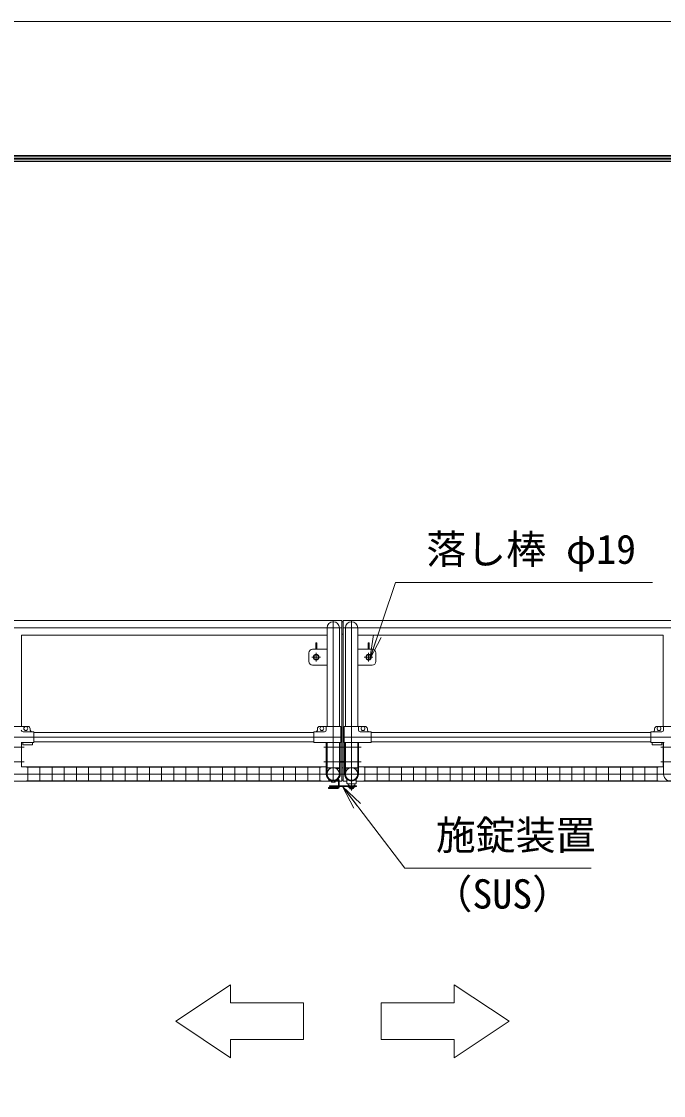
# Model space of a CAD drawing. Units: millimetres, scale not verified. Extents: x -10500 to 10500, y -7425 to 7425.
# Drawn here: x -3449 to -812, y 3013 to 7425 of the extents above; entities that cross this region are included whole.
import ezdxf
from ezdxf.enums import TextEntityAlignment as Align

# ---------------------------------------------------------------- set-up
doc = ezdxf.new("R2010")
doc.units = ezdxf.units.MM
doc.header["$LTSCALE"] = 50
doc.linetypes.add('USER1', pattern=[50.8, 31.75, -6.35, 6.35, -6.35])
for name, color, linetype, lineweight in [('0-0_D-STR-DIM', 7, 'Continuous', 9), ('0-1_0', 7, 'Continuous', 9), ('0-2_D-STR1', 1, 'Continuous', 18), ('0-3_D-BMK', 2, 'USER1', 13), ('0-4_D-STR3', 3, 'Continuous', 13), ('0-5_D-STR2', 7, 'Continuous', 9), ('0-9_D-STR-TXT', 7, 'Continuous', 9), ('0-B_D-TTL', 7, 'Continuous', 9)]:
    doc.layers.add(name, color=color, linetype=linetype, lineweight=lineweight)
doc.styles.add('ＭＳ ゴシック', font='')
doc.styles.get('ＭＳ ゴシック').set_extended_font_data('MS Gothic')

# ---------------------------------------------------------------- blocks, each defined once
blk = doc.blocks.new('_Open')
at = {"layer": '0-1_0'}
blk.add_line((-50, 8.33), (0, 0), dxfattribs=at)
blk.add_lwpolyline([(-50, -8.33), (0, 0), (-50, 0)], dxfattribs=at)

msp = doc.modelspace()

# ---------------------------------------------------------------- linework, layer by layer
at = {"layer": '0-0_D-STR-DIM'}
for p, q in [((-2290.47, 3393.55), (-2290.47, 3243.55)), ((-1971.68, 3393.55), (-1971.68, 3243.55)), ((-2290.47, 3243.55), (-2590.47, 3243.55)), ((-2590.47, 3168.55), (-2590.47, 3243.55)), ((-1971.68, 3243.55), (-1671.68, 3243.55)), ((-1671.68, 3168.55), (-1671.68, 3243.55))]:
    msp.add_line(p, q, dxfattribs=at)
for points in [[(-2590.47, 3468.55), (-2815.47, 3318.55), (-2590.47, 3168.55)], [(-2290.47, 3393.55), (-2590.47, 3393.55), (-2590.47, 3468.55)], [(-1971.68, 3393.55), (-1671.68, 3393.55), (-1671.68, 3468.55)], [(-1671.68, 3468.55), (-1446.68, 3318.55), (-1671.68, 3168.55)]]:
    msp.add_lwpolyline(points, dxfattribs=at)
at = {"layer": '0-2_D-STR1'}
for p, q in [((-6133.58, 4963.91), (-2133.58, 4963.91)), ((-2133.58, 4963.91), (-2133.58, 4385.14)), ((-2128.58, 4963.91), (1871.42, 4963.91)), ((-2128.58, 4963.91), (-2128.58, 4385.14)), ((-3448.58, 4903.91), (-2193.98, 4903.91)), ((-3448.58, 4903.91), (-3448.58, 4529.61)), ((-2193.98, 4933.91), (-2193.98, 4529.61)), ((-2143.18, 4933.91), (-2143.18, 4529.61)), ((-2118.98, 4933.91), (-2118.98, 4529.61)), ((-2068.18, 4933.91), (-2068.18, 4529.61)), ((-813.58, 4903.91), (-2068.18, 4903.91)), ((-813.58, 4903.91), (-813.58, 4529.61)), ((-3398.58, 4504.66), (-2248.58, 4504.66)), ((-2248.58, 4504.66), (-3398.58, 4504.66)), ((-863.58, 4504.66), (-2013.58, 4504.66)), ((-2013.58, 4504.66), (-863.58, 4504.66)), ((-3448.58, 4463.61), (-3448.58, 4363.91)), ((-3398.58, 4466.56), (-2248.58, 4466.56)), ((-2248.58, 4466.56), (-3398.58, 4466.56)), ((-2193.98, 4463.61), (-2193.98, 4359.31)), ((-2143.18, 4463.61), (-2143.18, 4359.31)), ((-2118.98, 4463.61), (-2118.98, 4359.31)), ((-2068.18, 4463.61), (-2068.18, 4359.31)), ((-863.58, 4466.56), (-2013.58, 4466.56)), ((-2013.58, 4466.56), (-863.58, 4466.56)), ((-813.58, 4463.61), (-813.58, 4363.91)), ((-2133.58, 4382.14), (-2133.58, 4303.91)), ((-2128.58, 4382.14), (-2128.58, 4303.91)), ((-2197.18, 4363.91), (-3448.58, 4363.91)), ((-2143.18, 4359.31), (-2193.98, 4359.31)), ((-2068.18, 4359.31), (-2118.98, 4359.31)), ((-2064.98, 4363.91), (-813.58, 4363.91)), ((-2161.08, 4303.91), (-2147.58, 4303.91)), ((-2144.58, 4303.91), (-2133.58, 4303.91)), ((-2128.58, 4303.91), (-2112.58, 4303.91)), ((-2074.58, 4303.91), (1871.42, 4303.91))]:
    msp.add_line(p, q, dxfattribs=at)
msp.add_lwpolyline([(-6133.58, 4963.91), (-6133.58, 4303.91), (-2176.08, 4303.91)], dxfattribs=at)
for centre in [(-2168.58, 4333.91), (-2093.58, 4333.91)]:
    msp.add_circle(centre, 25.4, dxfattribs=at)
for centre in [(-2168.58, 4933.91), (-2093.58, 4933.91)]:
    msp.add_arc(centre, 25.4, 0, 180, dxfattribs=at)
at = {"layer": '0-3_D-BMK'}
for p, q in [((-2168.58, 4963.91), (-2168.58, 4303.91)), ((-2093.58, 4963.91), (-2093.58, 4303.91)), ((-6133.58, 4933.91), (-2133.58, 4933.91)), ((1871.42, 4933.91), (-2128.58, 4933.91)), ((-2220.58, 4813.91), (-2256.58, 4813.91)), ((-2238.58, 4795.91), (-2238.58, 4831.91)), ((-2041.58, 4813.91), (-2005.58, 4813.91)), ((-2023.58, 4795.91), (-2023.58, 4831.91)), ((-6133.58, 4485.61), (-2133.58, 4485.61)), ((1871.42, 4485.61), (-2128.58, 4485.61)), ((-3518.58, 4443.91), (-3438.58, 4443.91)), ((-2207.58, 4443.91), (-2127.58, 4443.91)), ((-2134.58, 4443.91), (-2054.58, 4443.91)), ((-823.58, 4443.91), (-743.58, 4443.91)), ((-3518.58, 4383.91), (-3438.58, 4383.91)), ((-2207.58, 4383.91), (-2127.58, 4383.91)), ((-2133.58, 4383.91), (-2053.58, 4383.91)), ((-2093.58, 4266.23), (-2093.58, 4401.59)), ((-823.58, 4383.91), (-743.58, 4383.91)), ((-2133.58, 4333.91), (-6133.58, 4333.91)), ((-2208.58, 4333.91), (-2128.58, 4333.91)), ((1878.22, 4333.91), (-2133.58, 4333.91))]:
    msp.add_line(p, q, dxfattribs=at)
at = {"layer": '0-4_D-STR3'}
for p, q in [((-2128.58, 4958.91), (-2133.58, 4958.91)), ((-2133.58, 4958.91), (-2133.58, 4908.91)), ((-2128.58, 4958.91), (-2128.58, 4908.91)), ((-2133.58, 4908.91), (-2128.58, 4908.91)), ((-2236.33, 4873.41), (-2240.83, 4873.41)), ((-2240.83, 4846.41), (-2240.83, 4873.41)), ((-2236.33, 4846.41), (-2236.33, 4873.41)), ((-2025.83, 4873.41), (-2021.33, 4873.41)), ((-2025.83, 4846.41), (-2025.83, 4873.41)), ((-2021.33, 4846.41), (-2021.33, 4873.41)), ((-2268.58, 4831.41), (-2268.58, 4796.41)), ((-2193.98, 4846.41), (-2253.58, 4846.41)), ((-2240.83, 4823.14), (-2240.83, 4825.19)), ((-2236.33, 4823.14), (-2236.33, 4825.19)), ((-2068.18, 4846.41), (-2008.58, 4846.41)), ((-2025.83, 4823.14), (-2025.83, 4825.19)), ((-2021.33, 4823.14), (-2021.33, 4825.19)), ((-1993.58, 4831.41), (-1993.58, 4796.41)), ((-2253.58, 4781.41), (-2193.98, 4781.41)), ((-2008.58, 4781.41), (-2068.18, 4781.41)), ((-3533.58, 4529.61), (-3423.58, 4529.61)), ((-3398.58, 4507.61), (-3443.03, 4507.61)), ((-3413.58, 4519.61), (-3413.58, 4514.61)), ((-3398.58, 4507.61), (-3398.58, 4463.61)), ((-2248.58, 4507.61), (-2204.13, 4507.61)), ((-2248.58, 4507.61), (-2248.58, 4463.61)), ((-2233.58, 4519.61), (-2233.58, 4514.61)), ((-2137.63, 4529.61), (-2223.58, 4529.61)), ((-2197.13, 4529.61), (-2197.13, 4514.61)), ((-2137.63, 4463.61), (-2137.63, 4529.61)), ((-2124.53, 4529.61), (-2038.58, 4529.61)), ((-2124.53, 4463.61), (-2124.53, 4529.61)), ((-2065.03, 4529.61), (-2065.03, 4514.61)), ((-2013.58, 4507.61), (-2058.03, 4507.61)), ((-2028.58, 4519.61), (-2028.58, 4514.61)), ((-2013.58, 4507.61), (-2013.58, 4463.61)), ((-863.58, 4507.61), (-863.58, 4463.61)), ((-819.13, 4507.61), (-863.58, 4507.61)), ((-848.58, 4519.61), (-848.58, 4514.61)), ((-838.58, 4529.61), (-728.58, 4529.61)), ((-812.13, 4529.61), (-812.13, 4514.61)), ((-3398.58, 4463.61), (-3450.03, 4463.61)), ((-3443.58, 4463.61), (-3443.58, 4454.31)), ((-3403.58, 4463.61), (-3403.58, 4454.31)), ((-2248.58, 4463.61), (-2137.63, 4463.61)), ((-2197.18, 4333.91), (-2197.18, 4463.61)), ((-2197.18, 4463.61), (-2193.98, 4463.61)), ((-2193.98, 4333.91), (-2193.98, 4463.61)), ((-2139.98, 4463.61), (-2143.18, 4463.61)), ((-2143.18, 4333.91), (-2143.18, 4463.61)), ((-2139.98, 4333.92), (-2139.98, 4463.61)), ((-2013.58, 4463.61), (-2124.53, 4463.61)), ((-2122.18, 4333.9), (-2122.18, 4463.61)), ((-2122.18, 4463.61), (-2118.98, 4463.61)), ((-2118.98, 4333.91), (-2118.98, 4463.61)), ((-2064.98, 4463.61), (-2068.18, 4463.61)), ((-2068.18, 4333.91), (-2068.18, 4463.61)), ((-2064.98, 4333.91), (-2064.98, 4463.61)), ((-812.13, 4463.61), (-863.58, 4463.61)), ((-858.58, 4463.61), (-858.58, 4454.31)), ((-818.58, 4463.61), (-818.58, 4454.31)), ((-812.18, 4333.91), (-812.18, 4463.61)), ((-812.18, 4463.61), (-808.98, 4463.61)), ((-3403.58, 4454.31), (-3443.58, 4454.31)), ((-818.58, 4454.31), (-858.58, 4454.31)), ((-2122.18, 4385.14), (-2139.98, 4385.14)), ((-2122.18, 4382.14), (-2139.98, 4382.14)), ((-2185.93, 4356.2), (-2187.58, 4358.56)), ((-2153.21, 4356.84), (-2147.58, 4356.84)), ((-2128.58, 4358.91), (-2133.58, 4358.91)), ((-2133.58, 4358.91), (-2133.58, 4308.91)), ((-2133.58, 4358.91), (-2133.58, 4308.91)), ((-2128.58, 4358.91), (-2128.58, 4308.91)), ((-2112.58, 4359.31), (-2112.58, 4352.54)), ((-2111.71, 4352.54), (-2112.58, 4352.54)), ((-2185.93, 4311.62), (-2187.58, 4309.26)), ((-2073.58, 4285.68), (-2183.58, 4285.68)), ((-2183.58, 4282.68), (-2183.58, 4285.68)), ((-2073.58, 4282.68), (-2183.58, 4282.68)), ((-2176.08, 4305.51), (-2176.08, 4300.71)), ((-2161.08, 4305.51), (-2176.08, 4305.51)), ((-2162.81, 4300.01), (-2174.39, 4300.01)), ((-2172.58, 4305.51), (-2172.58, 4300.71)), ((-2164.58, 4305.51), (-2164.58, 4300.71)), ((-2161.08, 4305.51), (-2161.08, 4300.71)), ((-2153.82, 4307.83), (-2148.72, 4307.83)), ((-2153.21, 4310.98), (-2147.58, 4310.98)), ((-2147.58, 4306.86), (-2147.58, 4285.68)), ((-2147.58, 4297.98), (-2144.58, 4297.98)), ((-2147.58, 4282.68), (-2147.58, 4279.98)), ((-2144.58, 4308.01), (-2144.58, 4285.68)), ((-2144.58, 4307.83), (-2144.58, 4307.83)), ((-2144.58, 4282.68), (-2144.58, 4279.98)), ((-2133.58, 4308.91), (-2128.58, 4308.91)), ((-2112.58, 4296.53), (-2112.58, 4312.54)), ((-2076.83, 4294.28), (-2110.33, 4294.28)), ((-2108.58, 4281.68), (-2108.58, 4282.68)), ((-2078.58, 4281.68), (-2108.58, 4281.68)), ((-2107.08, 4290.48), (-2107.08, 4294.28)), ((-2102.58, 4285.68), (-2104.92, 4287.46)), ((-2104.08, 4280.18), (-2104.08, 4281.18)), ((-2084.58, 4285.68), (-2082.24, 4287.46)), ((-2083.08, 4280.18), (-2083.08, 4281.18)), ((-2080.08, 4290.48), (-2080.08, 4294.28)), ((-2078.58, 4281.68), (-2078.58, 4282.68)), ((-2074.58, 4296.53), (-2074.58, 4312.54)), ((-2073.58, 4282.68), (-2073.58, 4285.68)), ((-2187.58, 4277.98), (-2187.58, 4274.98)), ((-2147.58, 4277.98), (-2187.58, 4277.98)), ((-2149.58, 4274.98), (-2187.58, 4274.98)), ((-2181.58, 4277.98), (-2181.58, 4274.98)), ((-2159.58, 4277.98), (-2159.58, 4274.98)), ((-2084.58, 4278.68), (-2102.58, 4278.68)), ((-2101.08, 4278.68), (-2101.08, 4273.88)), ((-2087.81, 4273.18), (-2099.39, 4273.18)), ((-2097.58, 4278.68), (-2097.58, 4273.88)), ((-2089.58, 4278.68), (-2089.58, 4273.88)), ((-2086.08, 4278.68), (-2086.08, 4273.88))]:
    msp.add_line(p, q, dxfattribs=at)
msp.add_lwpolyline([(-2074.58, 4359.31), (-2074.58, 4352.54), (-2075.44, 4352.54)], dxfattribs=at)
for centre, radius in [((-2238.58, 4813.91), 11.5), ((-2238.58, 4813.91), 9.5), ((-2023.58, 4813.91), 11.5), ((-2023.58, 4813.91), 9.5), ((-3431.58, 4520.61), 8), ((-2215.58, 4520.61), 8), ((-2046.58, 4520.61), 8), ((-830.58, 4520.61), 8)]:
    msp.add_circle(centre, radius, dxfattribs=at)
for centre, radius, start, end in [((-2253.58, 4831.41), 15, 90, 180), ((-2008.58, 4831.41), 15, 0, 90), ((-2253.58, 4796.41), 15, 180, 270), ((-2008.58, 4796.41), 15, 270, 0), ((-3443.03, 4514.61), 7, 180, 270), ((-3423.58, 4519.61), 10, 0, 90), ((-3406.58, 4514.61), 7, 180, 270), ((-2240.58, 4514.61), 7, 270, 0), ((-2223.58, 4519.61), 10, 90, 180), ((-2204.13, 4514.61), 7, 270, 0), ((-2058.03, 4514.61), 7, 180, 270), ((-2038.58, 4519.61), 10, 0, 90), ((-2021.58, 4514.61), 7, 180, 270), ((-855.58, 4514.61), 7, 270, 0), ((-838.58, 4519.61), 10, 90, 180), ((-819.13, 4514.61), 7, 270, 0), ((-2168.58, 4333.91), 28.6, 179.9857, 0.0143), ((-2168.58, 4333.91), 25.4, 179.99463, 0.00537), ((-2168.58, 4309.09), 53, 108.6182, 111.0075), ((-2168.66, 4309.78), 49.53, 71.82386, 110.40794), ((-2147.58, 4359.84), 3, 270, 349.84814), ((-2093.58, 4333.91), 28.6, 179.9857, 0.0143), ((-2093.58, 4333.91), 25.4, 179.99463, 0.00537), ((-2093.58, 4333.91), 26, 45.7659, 134.2341), ((-783.58, 4333.91), 28.6, 179.9857, 0.0143), ((-2168.58, 4358.74), 53, 248.9925, 262.24434), ((-2168.66, 4358.04), 49.53, 249.59206, 288.17614), ((-2174.33, 4302.55), 2.54, 226.35169, 313.64831), ((-2168.58, 4311.79), 11.78, 250.14751, 289.85249), ((-2162.83, 4302.55), 2.54, 226.39452, 313.60548), ((-2168.58, 4358.74), 53, 277.75617, 286.16556), ((-2149.58, 4279.98), 5, 270, 0), ((-2149.58, 4279.98), 2, 270, 0), ((-2148.58, 4306.84), 1, 360, 98.06737), ((-2147.58, 4307.98), 3, 359.99999, 90), ((-2147.58, 4280.98), 3, 270, 0), ((-2110.33, 4296.53), 2.25, 180, 270), ((-2103.88, 4290.48), 3.2, 180, 251.05067), ((-2104.58, 4281.18), 0.5, 0, 90), ((-2102.58, 4280.18), 1.5, 180, 270), ((-2084.58, 4280.18), 1.5, 270, 0), ((-2082.58, 4281.18), 0.5, 90, 180), ((-2083.28, 4290.48), 3.2, 288.94933, 0), ((-2076.83, 4296.53), 2.25, 270, 0), ((-2099.33, 4275.72), 2.54, 226.35169, 313.64831), ((-2093.58, 4284.96), 11.78, 250.14751, 289.85249), ((-2087.83, 4275.72), 2.54, 226.39452, 313.60548)]:
    msp.add_arc(centre, radius, start, end, dxfattribs=at)
at = {"layer": '0-5_D-STR2'}
for p, q in [((-3428.58, 4361.91), (-2218.58, 4361.91)), ((-3428.58, 4333.91), (-2218.58, 4333.91)), ((-3423.58, 4305.91), (-3423.58, 4361.91)), ((-3373.58, 4305.91), (-3373.58, 4361.91)), ((-3323.58, 4305.91), (-3323.58, 4361.91)), ((-3273.58, 4305.91), (-3273.58, 4361.91)), ((-3223.58, 4305.91), (-3223.58, 4361.91)), ((-3173.58, 4305.91), (-3173.58, 4361.91)), ((-3123.58, 4305.91), (-3123.58, 4361.91)), ((-3073.58, 4305.91), (-3073.58, 4361.91)), ((-3023.58, 4305.91), (-3023.58, 4361.91)), ((-2973.58, 4305.91), (-2973.58, 4361.91)), ((-2923.58, 4305.91), (-2923.58, 4361.91)), ((-2873.58, 4305.91), (-2873.58, 4361.91)), ((-2823.58, 4305.91), (-2823.58, 4361.91)), ((-2773.58, 4305.91), (-2773.58, 4361.91)), ((-2723.58, 4305.91), (-2723.58, 4361.91)), ((-2673.58, 4305.91), (-2673.58, 4361.91)), ((-2623.58, 4305.91), (-2623.58, 4361.91)), ((-2573.58, 4305.91), (-2573.58, 4361.91)), ((-2523.58, 4305.91), (-2523.58, 4361.91)), ((-2473.58, 4305.91), (-2473.58, 4361.91)), ((-2423.58, 4305.91), (-2423.58, 4361.91)), ((-2373.58, 4305.91), (-2373.58, 4361.91)), ((-2323.58, 4305.91), (-2323.58, 4361.91)), ((-2273.58, 4305.91), (-2273.58, 4361.91)), ((-2223.58, 4305.91), (-2223.58, 4361.91)), ((-2043.58, 4361.91), (-833.58, 4361.91)), ((-2043.58, 4333.91), (-833.58, 4333.91)), ((-2038.58, 4305.91), (-2038.58, 4361.91)), ((-1988.58, 4305.91), (-1988.58, 4361.91)), ((-1938.58, 4305.91), (-1938.58, 4361.91)), ((-1888.58, 4305.91), (-1888.58, 4361.91)), ((-1838.58, 4305.91), (-1838.58, 4361.91)), ((-1788.58, 4305.91), (-1788.58, 4361.91)), ((-1738.58, 4305.91), (-1738.58, 4361.91)), ((-1688.58, 4305.91), (-1688.58, 4361.91)), ((-1638.58, 4305.91), (-1638.58, 4361.91)), ((-1588.58, 4305.91), (-1588.58, 4361.91)), ((-1538.58, 4305.91), (-1538.58, 4361.91)), ((-1488.58, 4305.91), (-1488.58, 4361.91)), ((-1438.58, 4305.91), (-1438.58, 4361.91)), ((-1388.58, 4305.91), (-1388.58, 4361.91)), ((-1338.58, 4305.91), (-1338.58, 4361.91)), ((-1288.58, 4305.91), (-1288.58, 4361.91)), ((-1238.58, 4305.91), (-1238.58, 4361.91)), ((-1188.58, 4305.91), (-1188.58, 4361.91)), ((-1138.58, 4305.91), (-1138.58, 4361.91)), ((-1088.58, 4305.91), (-1088.58, 4361.91)), ((-1038.58, 4305.91), (-1038.58, 4361.91)), ((-988.58, 4305.91), (-988.58, 4361.91)), ((-938.58, 4305.91), (-938.58, 4361.91)), ((-888.58, 4305.91), (-888.58, 4361.91)), ((-838.58, 4305.91), (-838.58, 4361.91)), ((-3428.58, 4305.91), (-2218.58, 4305.91)), ((-2043.58, 4305.91), (-833.58, 4305.91))]:
    msp.add_line(p, q, dxfattribs=at)
at = {"layer": '0-9_D-STR-TXT'}
for points in [[(-857.03, 5121.15), (-1913.69, 5121.15), (-2018.14, 4807.61)], [(-1109.56, 3946.96), (-1874.71, 3946.96), (-2129.86, 4281.09)]]:
    msp.add_lwpolyline(points, dxfattribs=at)
at = {"layer": '0-B_D-TTL', "color": 2, "lineweight": 18}
msp.add_lwpolyline([(-10500, 7425), (10500, 7425), (10500, -7425), (-10500, -7425)], close=True, dxfattribs=at)
at = {"layer": '0-B_D-TTL'}
for points in [[(-9825, 6875), (9825, 6875), (9825, -6875), (-9825, -6875)], [(-9818.75, 6868.75), (9818.75, 6868.75), (9818.75, -6868.75), (-9818.75, -6868.75)], [(-9812.5, 6862.5), (9812.5, 6862.5), (9812.5, -6862.5), (-9812.5, -6862.5)], [(-9806.25, 6856.25), (9806.25, 6856.25), (9806.25, -6856.25), (-9806.25, -6856.25)], [(-9800, 6850), (9800, 6850), (9800, -6850), (-9800, -6850)]]:
    msp.add_lwpolyline(points, close=True, dxfattribs=at)

# ---------------------------------------------------------------- block references
at = {"layer": '0-9_D-STR-TXT', "xscale": 2, "yscale": 2}
for p, rotation in [((-2018.78, 4805.71), 251.57594), ((-2131.08, 4282.68), 127.36699)]:
    msp.add_blockref('_Open', p, dxfattribs=dict(at, rotation=rotation))

# ---------------------------------------------------------------- texts
at = {"layer": '0-9_D-STR-TXT', "style": 'ＭＳ ゴシック'}
for s, p in [('落し棒 φ19', (-1786.38, 5161.18)), ('施錠装置', (-1747.4, 3986.99)), ('（SUS）', (-1761.02, 3745.33))]:
    msp.add_text(s, height=120.2, dxfattribs=at).set_placement(p, align=Align.BOTTOM_LEFT)

doc.saveas('drawing.dxf')
